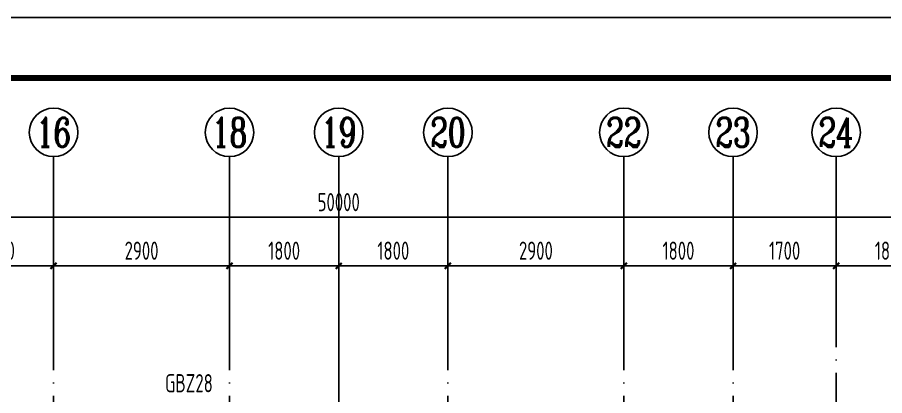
# Model space of a CAD drawing. Extents: x -1712635 to -854203, y -534641 to -21985.
# Drawn here: x -1339017 to -1324721, y -67226 to -60993 of the extents above; entities that cross this region are included whole.
import ezdxf
from ezdxf.enums import TextEntityAlignment as Align

# ---------------------------------------------------------------- set-up
doc = ezdxf.new("R2010")
doc.units = 0
doc.header["$LTSCALE"] = 1000
doc.linetypes.add('DOTE', pattern=[2.42, 2, -0.2, 0.02, -0.2])
doc.layers.get('0').update_dxf_attribs({"linetype": 'CONTINUOUS'})
doc.layers.get('Defpoints').update_dxf_attribs({"linetype": 'CONTINUOUS'})
for name, color, linetype in [('-TK', 7, 'CONTINUOUS'), ('A-AXIS', 1, 'CONTINUOUS'), ('A-DOTE', 10, 'DOTE'), ('AXIS_NUM', 7, 'CONTINUOUS'), ('COLU_DE_TEXT', 7, 'CONTINUOUS'), ('S-Y一般标注', 3, 'CONTINUOUS')]:
    doc.layers.add(name, color=color, linetype=linetype)
doc.styles.add('TSSD_Axis', font='complex.shx', dxfattribs={"width": 0.7, "bigfont": 'hztxt.shx'})
doc.styles.add('TSSD_DIMENSION', font='Tssdeng.shx', dxfattribs={"width": 0.7, "bigfont": 'tssdchn.shx'})
doc.styles.add('TSSD_REIN', font='tssdeng.shx', dxfattribs={"width": 0.7, "height": 300, "bigfont": 'tssdchn.shx'})
doc.dimstyles.new('TSSD_100_100', dxfattribs={"dimtxt": 300, "dimasz": 100, "dimexe": 100, "dimexo": 250, "dimgap": 100, "dimtad": 1, "dimdec": 0, "dimzin": 0, "dimdsep": 46, "dimtxsty": 'TSSD_DIMENSION', "dimblk": 'ARCHTICK', "dimcen": 0, "dimdle": 100, "dimclrt": 7, "dimadec": 0, "dimazin": 0, "dimtfac": 1, "dimtdec": 0, "dimtix": 1, "dimtmove": 2, "dimatfit": 3, "dimldrblk": 'ARCHTICK', "dimfxl": 0, "dimtolj": 1, "dimtzin": 0, "dimarcsym": 0})

# ---------------------------------------------------------------- blocks, each defined once
blk = doc.blocks.new('A1')
blk.add_lwpolyline([(0, 59400), (0, 0), (84100, 0), (84100, 59400)], close=True)
at = {"const_width": 100}
blk.add_lwpolyline([(2500, 58400), (2500, 1000), (83100, 1000), (83100, 58400)], close=True, dxfattribs=at)
blk = doc.blocks.new('ts_axno')
at = {"color": 0, "linetype": 'ByBlock', "lineweight": -2}
blk.add_circle((0, 0), 0.5, dxfattribs=at)
at = {"color": 0, "linetype": 'ByBlock', "lineweight": -2, "style": 'TSSD_Axis', "width": 0.7}
blk.add_attdef('A', text='', height=0.6, dxfattribs=at).set_placement((0, 0), align=Align.MIDDLE_CENTER)
blk = doc.blocks.new('_ArchTick')
at = {"color": 0, "const_width": 0.35}
blk.add_lwpolyline([(-0.5, -0.5), (0.5, 0.5)], dxfattribs=at)
blk = doc.blocks.new('*D794')
at = {"layer": 'Defpoints', "color": 0}
for p in [(-1342434, -67158), (-1344234, -68158), (-1342434, -68158)]:
    blk.add_point(p, dxfattribs=at)
at = {"layer": 'S-Y一般标注', "color": 0, "lineweight": -2}
for p, q in [((-1344334, -67158), (-1342334, -67158)), ((-1344234, -67908), (-1344234, -67058)), ((-1342434, -67908), (-1342434, -67058))]:
    blk.add_line(p, q, dxfattribs=at)
at = {"layer": 'S-Y一般标注', "color": 0, "lineweight": -2, "xscale": 100, "yscale": 100, "zscale": 100, "rotation": 180}
blk.add_blockref('_ArchTick', (-1344234, -67158), dxfattribs=at)
at = {"layer": 'S-Y一般标注', "color": 0, "lineweight": -2, "xscale": 100, "yscale": 100, "zscale": 100}
blk.add_blockref('_ArchTick', (-1342434, -67158), dxfattribs=at)
at = {"layer": 'S-Y一般标注', "color": 7, "insert": (-1343334, -66908), "char_height": 300, "attachment_point": 5, "style": 'TSSD_DIMENSION'}
blk.add_mtext('\\A1;1800', dxfattribs=at)
blk = doc.blocks.new('*D795')
at = {"layer": 'Defpoints', "color": 0}
for p in [(-1339534, -67158), (-1342434, -68158), (-1339534, -68158)]:
    blk.add_point(p, dxfattribs=at)
at = {"layer": 'S-Y一般标注', "color": 0, "lineweight": -2}
for p, q in [((-1342534, -67158), (-1339434, -67158)), ((-1342434, -67908), (-1342434, -67058)), ((-1339534, -67908), (-1339534, -67058))]:
    blk.add_line(p, q, dxfattribs=at)
at = {"layer": 'S-Y一般标注', "color": 0, "lineweight": -2, "xscale": 100, "yscale": 100, "zscale": 100, "rotation": 180}
blk.add_blockref('_ArchTick', (-1342434, -67158), dxfattribs=at)
at = {"layer": 'S-Y一般标注', "color": 0, "lineweight": -2, "xscale": 100, "yscale": 100, "zscale": 100}
blk.add_blockref('_ArchTick', (-1339534, -67158), dxfattribs=at)
at = {"layer": 'S-Y一般标注', "color": 7, "insert": (-1340984, -66908), "char_height": 300, "attachment_point": 5, "style": 'TSSD_DIMENSION'}
blk.add_mtext('\\A1;2900', dxfattribs=at)
blk = doc.blocks.new('*D796')
at = {"layer": 'Defpoints', "color": 0}
for p in [(-1337734, -67158), (-1339534, -68158), (-1337734, -68158)]:
    blk.add_point(p, dxfattribs=at)
at = {"layer": 'S-Y一般标注', "color": 0, "lineweight": -2}
for p, q in [((-1339634, -67158), (-1337634, -67158)), ((-1339534, -67908), (-1339534, -67058)), ((-1337734, -67908), (-1337734, -67058))]:
    blk.add_line(p, q, dxfattribs=at)
at = {"layer": 'S-Y一般标注', "color": 0, "lineweight": -2, "xscale": 100, "yscale": 100, "zscale": 100, "rotation": 180}
blk.add_blockref('_ArchTick', (-1339534, -67158), dxfattribs=at)
at = {"layer": 'S-Y一般标注', "color": 0, "lineweight": -2, "xscale": 100, "yscale": 100, "zscale": 100}
blk.add_blockref('_ArchTick', (-1337734, -67158), dxfattribs=at)
at = {"layer": 'S-Y一般标注', "color": 7, "insert": (-1338634, -66908), "char_height": 300, "attachment_point": 5, "style": 'TSSD_DIMENSION'}
blk.add_mtext('\\A1;1800', dxfattribs=at)
blk = doc.blocks.new('*D797')
at = {"layer": 'Defpoints', "color": 0}
for p in [(-1335934, -67158), (-1337734, -68158), (-1335934, -68158)]:
    blk.add_point(p, dxfattribs=at)
at = {"layer": 'S-Y一般标注', "color": 0, "lineweight": -2}
for p, q in [((-1337834, -67158), (-1335834, -67158)), ((-1337734, -67908), (-1337734, -67058)), ((-1335934, -67908), (-1335934, -67058))]:
    blk.add_line(p, q, dxfattribs=at)
at = {"layer": 'S-Y一般标注', "color": 0, "lineweight": -2, "xscale": 100, "yscale": 100, "zscale": 100, "rotation": 180}
blk.add_blockref('_ArchTick', (-1337734, -67158), dxfattribs=at)
at = {"layer": 'S-Y一般标注', "color": 0, "lineweight": -2, "xscale": 100, "yscale": 100, "zscale": 100}
blk.add_blockref('_ArchTick', (-1335934, -67158), dxfattribs=at)
at = {"layer": 'S-Y一般标注', "color": 7, "insert": (-1336834, -66908), "char_height": 300, "attachment_point": 5, "style": 'TSSD_DIMENSION'}
blk.add_mtext('\\A1;1800', dxfattribs=at)
blk = doc.blocks.new('*D798')
at = {"layer": 'Defpoints', "color": 0}
for p in [(-1333034, -67158), (-1335934, -68158), (-1333034, -68158)]:
    blk.add_point(p, dxfattribs=at)
at = {"layer": 'S-Y一般标注', "color": 0, "lineweight": -2}
for p, q in [((-1336034, -67158), (-1332934, -67158)), ((-1335934, -67908), (-1335934, -67058)), ((-1333034, -67908), (-1333034, -67058))]:
    blk.add_line(p, q, dxfattribs=at)
at = {"layer": 'S-Y一般标注', "color": 0, "lineweight": -2, "xscale": 100, "yscale": 100, "zscale": 100, "rotation": 180}
blk.add_blockref('_ArchTick', (-1335934, -67158), dxfattribs=at)
at = {"layer": 'S-Y一般标注', "color": 0, "lineweight": -2, "xscale": 100, "yscale": 100, "zscale": 100}
blk.add_blockref('_ArchTick', (-1333034, -67158), dxfattribs=at)
at = {"layer": 'S-Y一般标注', "color": 7, "insert": (-1334484, -66908), "char_height": 300, "attachment_point": 5, "style": 'TSSD_DIMENSION'}
blk.add_mtext('\\A1;2900', dxfattribs=at)
blk = doc.blocks.new('*D799')
at = {"layer": 'Defpoints', "color": 0}
for p in [(-1331234, -67158), (-1333034, -68158), (-1331234, -68158)]:
    blk.add_point(p, dxfattribs=at)
at = {"layer": 'S-Y一般标注', "color": 0, "lineweight": -2}
for p, q in [((-1333134, -67158), (-1331134, -67158)), ((-1333034, -67908), (-1333034, -67058)), ((-1331234, -67908), (-1331234, -67058))]:
    blk.add_line(p, q, dxfattribs=at)
at = {"layer": 'S-Y一般标注', "color": 0, "lineweight": -2, "xscale": 100, "yscale": 100, "zscale": 100, "rotation": 180}
blk.add_blockref('_ArchTick', (-1333034, -67158), dxfattribs=at)
at = {"layer": 'S-Y一般标注', "color": 0, "lineweight": -2, "xscale": 100, "yscale": 100, "zscale": 100}
blk.add_blockref('_ArchTick', (-1331234, -67158), dxfattribs=at)
at = {"layer": 'S-Y一般标注', "color": 7, "insert": (-1332134, -66908), "char_height": 300, "attachment_point": 5, "style": 'TSSD_DIMENSION'}
blk.add_mtext('\\A1;1800', dxfattribs=at)
blk = doc.blocks.new('*D800')
at = {"layer": 'Defpoints', "color": 0}
for p in [(-1329534, -67158), (-1331234, -68158), (-1329534, -68158)]:
    blk.add_point(p, dxfattribs=at)
at = {"layer": 'S-Y一般标注', "color": 0, "lineweight": -2}
for p, q in [((-1331334, -67158), (-1329434, -67158)), ((-1331234, -67908), (-1331234, -67058)), ((-1329534, -67908), (-1329534, -67058))]:
    blk.add_line(p, q, dxfattribs=at)
at = {"layer": 'S-Y一般标注', "color": 0, "lineweight": -2, "xscale": 100, "yscale": 100, "zscale": 100, "rotation": 180}
blk.add_blockref('_ArchTick', (-1331234, -67158), dxfattribs=at)
at = {"layer": 'S-Y一般标注', "color": 0, "lineweight": -2, "xscale": 100, "yscale": 100, "zscale": 100}
blk.add_blockref('_ArchTick', (-1329534, -67158), dxfattribs=at)
at = {"layer": 'S-Y一般标注', "color": 7, "insert": (-1330384, -66908), "char_height": 300, "attachment_point": 5, "style": 'TSSD_DIMENSION'}
blk.add_mtext('\\A1;1700', dxfattribs=at)
blk = doc.blocks.new('*D808')
at = {"layer": 'Defpoints', "color": 0}
for p in [(-1312734, -66358), (-1362734, -68158), (-1312734, -68158)]:
    blk.add_point(p, dxfattribs=at)
at = {"layer": 'S-Y一般标注', "color": 0, "lineweight": -2}
for p, q in [((-1362734, -67908), (-1362734, -66258)), ((-1312734, -67908), (-1312734, -66258)), ((-1362834, -66358), (-1312634, -66358))]:
    blk.add_line(p, q, dxfattribs=at)
at = {"layer": 'S-Y一般标注', "color": 0, "lineweight": -2, "xscale": 100, "yscale": 100, "zscale": 100, "rotation": 180}
blk.add_blockref('_ArchTick', (-1362734, -66358), dxfattribs=at)
at = {"layer": 'S-Y一般标注', "color": 0, "lineweight": -2, "xscale": 100, "yscale": 100, "zscale": 100}
blk.add_blockref('_ArchTick', (-1312734, -66358), dxfattribs=at)
at = {"layer": 'S-Y一般标注', "color": 7, "insert": (-1337734, -66108), "char_height": 300, "attachment_point": 5, "style": 'TSSD_DIMENSION'}
blk.add_mtext('\\A1;50000', dxfattribs=at)
blk = doc.blocks.new('*D823')
at = {"layer": 'Defpoints', "color": 0}
for p in [(-1327734, -67158), (-1329534, -68158), (-1327734, -68158)]:
    blk.add_point(p, dxfattribs=at)
at = {"layer": 'S-Y一般标注', "color": 0, "lineweight": -2}
for p, q in [((-1329634, -67158), (-1327634, -67158)), ((-1329534, -67908), (-1329534, -67058)), ((-1327734, -67908), (-1327734, -67058))]:
    blk.add_line(p, q, dxfattribs=at)
at = {"layer": 'S-Y一般标注', "color": 0, "lineweight": -2, "xscale": 100, "yscale": 100, "zscale": 100, "rotation": 180}
blk.add_blockref('_ArchTick', (-1329534, -67158), dxfattribs=at)
at = {"layer": 'S-Y一般标注', "color": 0, "lineweight": -2, "xscale": 100, "yscale": 100, "zscale": 100}
blk.add_blockref('_ArchTick', (-1327734, -67158), dxfattribs=at)
at = {"layer": 'S-Y一般标注', "color": 7, "insert": (-1328634, -66908), "char_height": 300, "attachment_point": 5, "style": 'TSSD_DIMENSION'}
blk.add_mtext('\\A1;1800', dxfattribs=at)
blk = doc.blocks.new('20210825.17464595')
at = {"layer": 'A-AXIS'}
for p, q in [((24900, 22300), (24900, 25100)), ((27800, 22300), (27800, 25100)), ((29600, 22300), (29600, 25100)), ((31400, 22300), (31400, 25100)), ((34300, 22300), (34300, 25100)), ((36100, 22300), (36100, 25100)), ((37800, 22300), (37800, 25100))]:
    blk.add_line(p, q, dxfattribs=at)
at = {"layer": 'A-DOTE'}
for p, q in [((24900, 11900), (24900, 22300)), ((27800, 11900), (27800, 22300)), ((29600, 22300), (29600, 3600)), ((31400, 11900), (31400, 22300)), ((34300, 11900), (34300, 22300)), ((36100, 11900), (36100, 22300)), ((37800, 14700), (37800, 22300))]:
    blk.add_line(p, q, dxfattribs=at)
at = {"layer": 'A-AXIS'}
ref = blk.add_blockref('ts_axno', (24900, 25500), dxfattribs=dict(at, xscale=800, yscale=800, zscale=800))
ref.add_attrib('10', '16', dxfattribs={"layer": 'AXIS_NUM', "height": 480, "style": 'TSSD_Axis', "width": 0.7}).set_placement((24900, 25500), align=Align.MIDDLE_CENTER)
ref = blk.add_blockref('ts_axno', (27800, 25500), dxfattribs=dict(at, xscale=800, yscale=800, zscale=800))
ref.add_attrib('11', '18', dxfattribs={"layer": 'AXIS_NUM', "height": 480, "style": 'TSSD_Axis', "width": 0.7}).set_placement((27800, 25500), align=Align.MIDDLE_CENTER)
ref = blk.add_blockref('ts_axno', (29600, 25500), dxfattribs=dict(at, xscale=800, yscale=800, zscale=800))
ref.add_attrib('12', '19', dxfattribs={"layer": 'AXIS_NUM', "height": 480, "style": 'TSSD_Axis', "width": 0.7}).set_placement((29600, 25500), align=Align.MIDDLE_CENTER)
ref = blk.add_blockref('ts_axno', (31400, 25500), dxfattribs=dict(at, xscale=800, yscale=800, zscale=800))
ref.add_attrib('13', '20', dxfattribs={"layer": 'AXIS_NUM', "height": 480, "style": 'TSSD_Axis', "width": 0.7}).set_placement((31400, 25500), align=Align.MIDDLE_CENTER)
ref = blk.add_blockref('ts_axno', (34300, 25500), dxfattribs=dict(at, xscale=800, yscale=800, zscale=800))
ref.add_attrib('14', '22', dxfattribs={"layer": 'AXIS_NUM', "height": 480, "style": 'TSSD_Axis', "width": 0.7}).set_placement((34300, 25500), align=Align.MIDDLE_CENTER)
ref = blk.add_blockref('ts_axno', (36100, 25500), dxfattribs=dict(at, xscale=800, yscale=800, zscale=800))
ref.add_attrib('15', '23', dxfattribs={"layer": 'AXIS_NUM', "height": 480, "style": 'TSSD_Axis', "width": 0.7}).set_placement((36100, 25500), align=Align.MIDDLE_CENTER)
ref = blk.add_blockref('ts_axno', (37800, 25500), dxfattribs=dict(at, xscale=800, yscale=800, zscale=800))
ref.add_attrib('16', '24', dxfattribs={"layer": 'AXIS_NUM', "height": 480, "style": 'TSSD_Axis', "width": 0.7}).set_placement((37800, 25500), align=Align.MIDDLE_CENTER)
at = {"layer": 'S-Y一般标注'}
for base, p1, p2, picture, middle in [((54600, 24100), (4600, 22300), (54600, 22300), '*D808', (29600, 24350)), ((24900, 23300), (23100, 22300), (24900, 22300), '*D794', (24000, 23550)), ((27800, 23300), (24900, 22300), (27800, 22300), '*D795', (26350, 23550)), ((29600, 23300), (27800, 22300), (29600, 22300), '*D796', (28700, 23550)), ((31400, 23300), (29600, 22300), (31400, 22300), '*D797', (30500, 23550)), ((34300, 23300), (31400, 22300), (34300, 22300), '*D798', (32850, 23550)), ((36100, 23300), (34300, 22300), (36100, 22300), '*D799', (35200, 23550)), ((37800, 23300), (36100, 22300), (37800, 22300), '*D800', (36950, 23550)), ((39600, 23300), (37800, 22300), (39600, 22300), '*D823', (38700, 23550))]:
    dim = blk.add_linear_dim(base=base, p1=p1, p2=p2, dimstyle='TSSD_100_100', dxfattribs=at)
    dim.commit()
    dim.dimension.update_dxf_attribs({"geometry": picture, "text_midpoint": middle, "insert": (1367334.3, 90458.4)})

msp = doc.modelspace()

# ---------------------------------------------------------------- block references
at = {"layer": '-TK'}
msp.add_blockref('A1', (-1375868.9, -120392.79), dxfattribs=at)
at = {"layer": 'A-DOTE', "color": 2}
msp.add_blockref('20210825.17464595', (-1363319.65, -88388.04), dxfattribs=at)

# ---------------------------------------------------------------- texts
at = {"layer": 'COLU_DE_TEXT', "color": 7, "style": 'TSSD_REIN', "width": 0.7}
msp.add_text('GBZ28', height=300, dxfattribs=at).set_placement((-1336581.68, -67261.07), align=Align.BOTTOM_LEFT)

doc.saveas('drawing.dxf')
